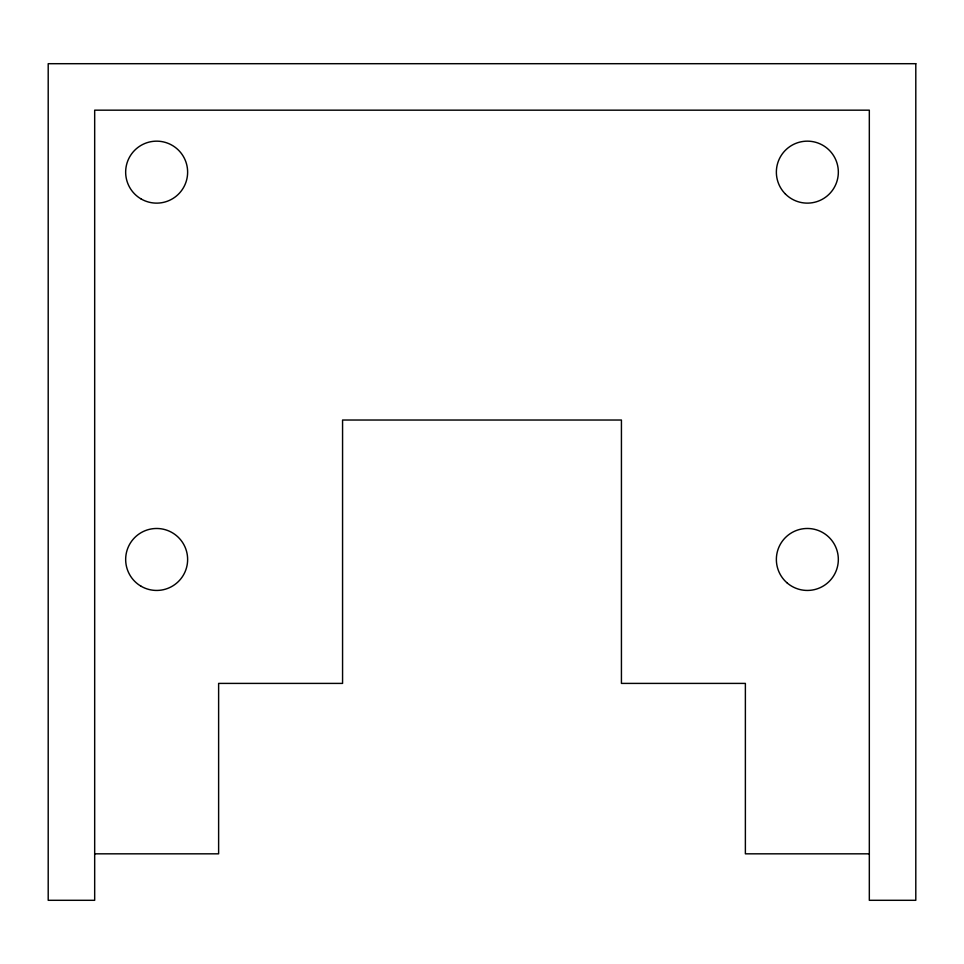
<?xml version="1.0" encoding="UTF-8"?>
<svg xmlns="http://www.w3.org/2000/svg" width="964" height="964" viewBox="0 0 964 964"><rect width="100%" height="100%" fill="white"/><g stroke="black" fill="none" stroke-linecap="round" stroke-linejoin="round"><path stroke-width="1.45" d="M94.677 853.827L218.623 853.827L218.623 683.404L342.569 683.404L342.569 420.027L621.431 420.027L621.431 683.404L745.377 683.404L745.377 853.827L869.323 853.827M915.8 63.696L48.2 63.696L48.2 900.304L94.677 900.304L94.677 110.173L869.323 110.173L869.323 900.304L915.8 900.304L915.8 63.696M785.443 194.053A30.981 30.981 0 0 0 837.282 180.16A30.981 30.981 0 0 0 799.325 142.214A30.981 30.981 0 0 0 785.443 194.053M786.793 582.642A30.981 30.981 0 0 0 837.704 565.675A30.981 30.981 0 0 0 797.553 530.067A30.981 30.981 0 0 0 786.793 582.642M141.154 198.982A30.981 30.981 0 0 0 187.631 172.146A30.981 30.981 0 0 0 141.154 145.311A30.981 30.981 0 0 0 141.154 198.982M141.154 586.293A30.981 30.981 0 0 0 187.631 559.469A30.981 30.981 0 0 0 141.154 532.634A30.981 30.981 0 0 0 141.154 586.293"/></g></svg>
